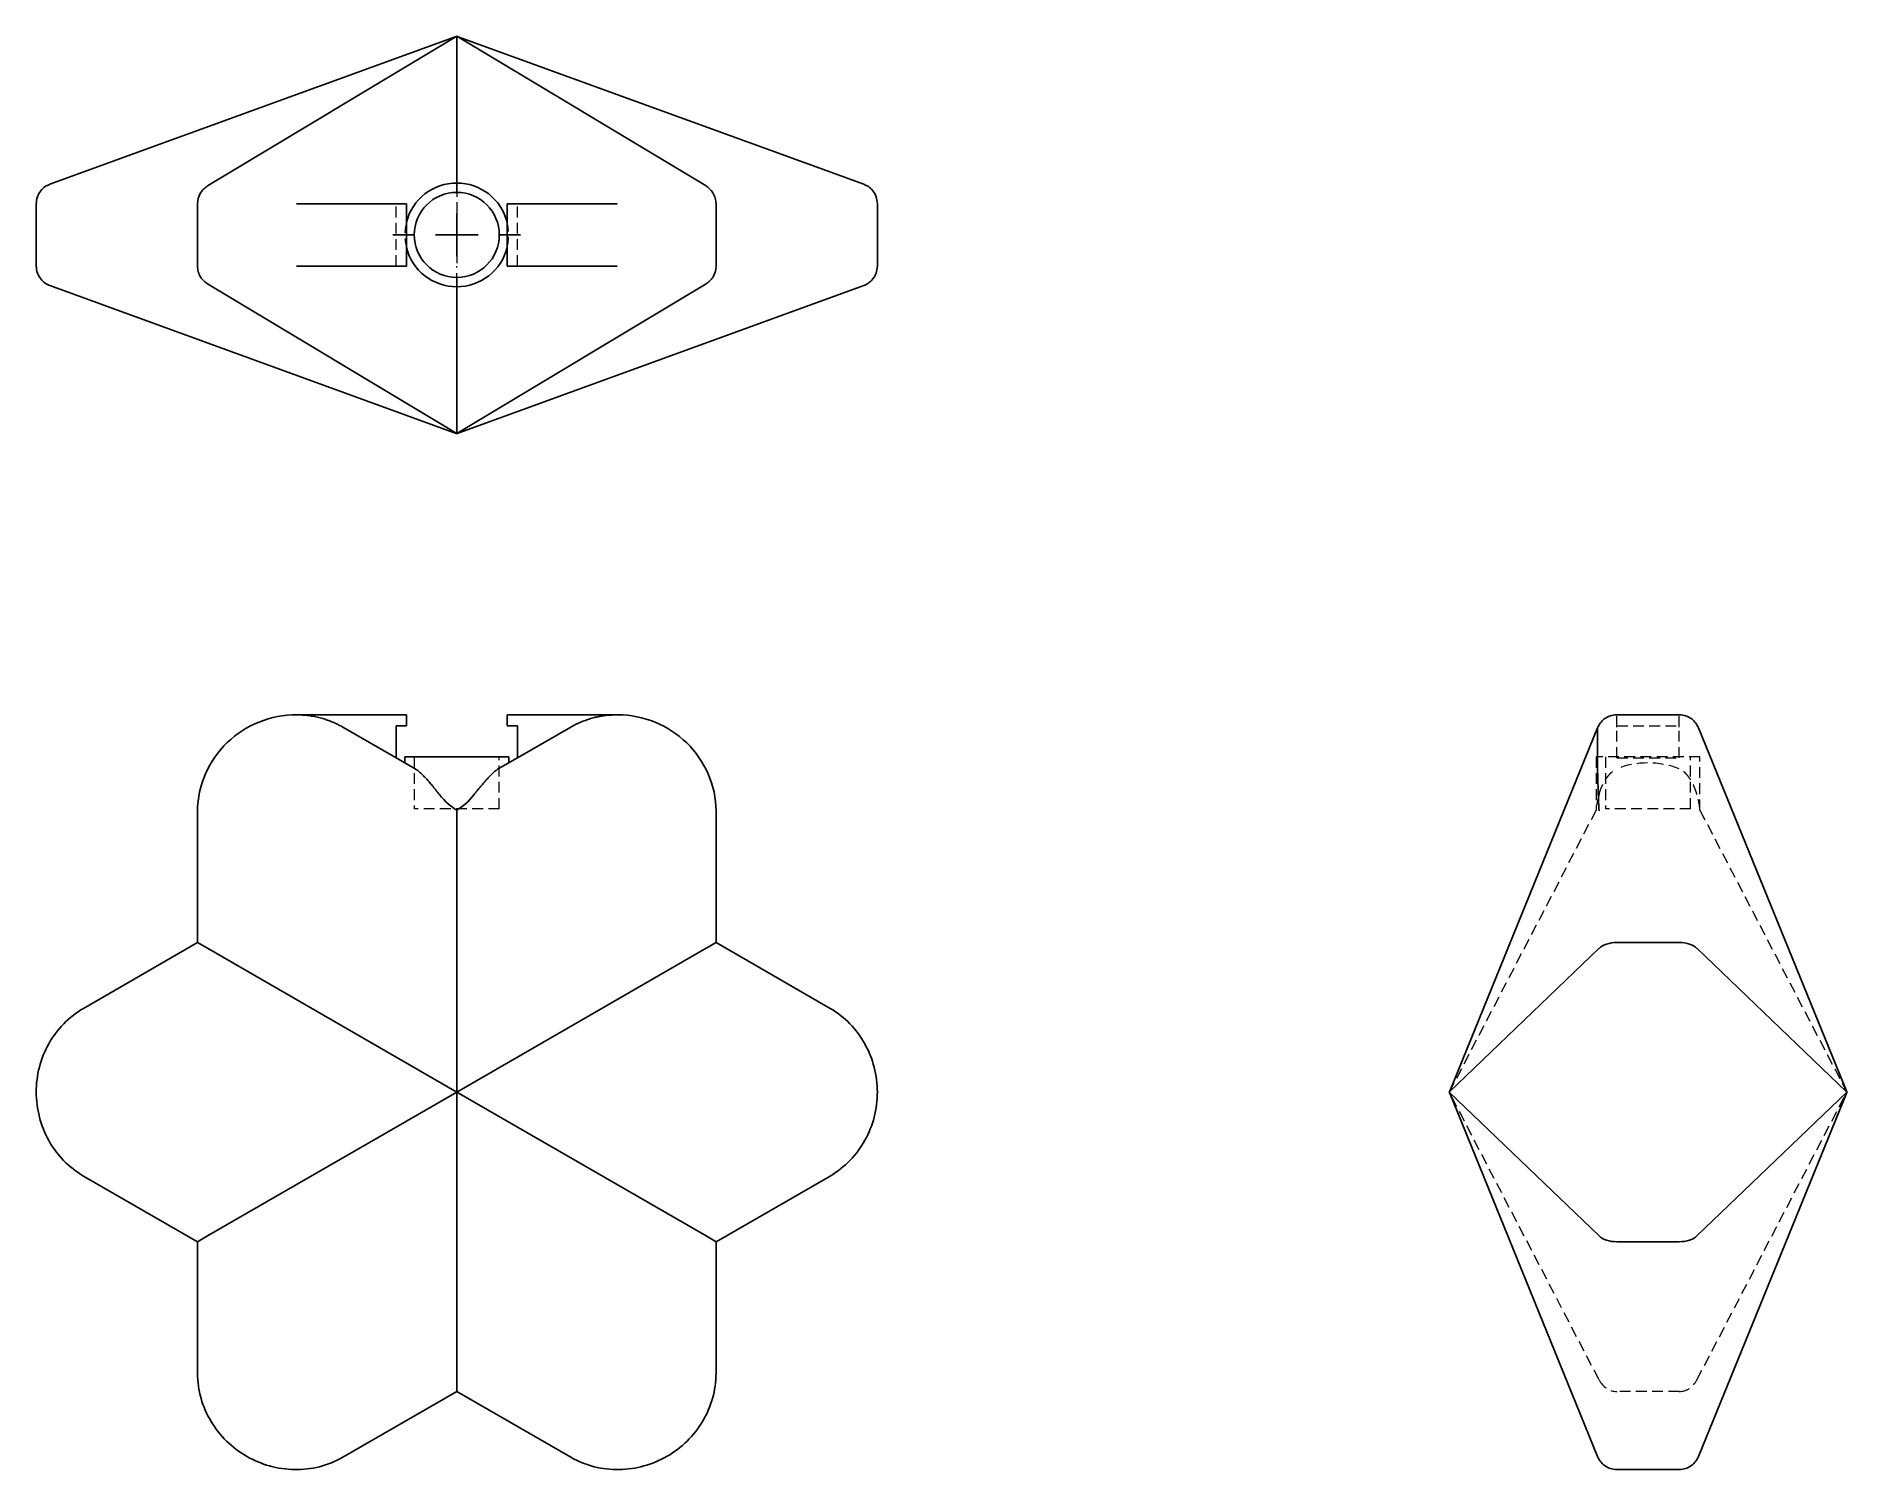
# Model space of a CAD drawing. Header units: millimetres. Extents: x 34 to 246, y 13 to 181.
import ezdxf

# ---------------------------------------------------------------- set-up
doc = ezdxf.new("R2010")
doc.units = ezdxf.units.MM
doc.linetypes.add('HIDDEN', pattern=[1.905, 1.27, -0.635])
doc.layers.add('10', color=7, linetype='Continuous')

# ---------------------------------------------------------------- blocks, each defined once
blk = doc.blocks.new('SW_CENTERMARKSYMBOL_0')
at = {"layer": '10', "color": 0}
for p, q in [((0, 5), (0, 7.5)), ((0, 0), (0, 2.5)), ((-5, 0), (-7.5, 0)), ((0, 0), (-2.5, 0)), ((0, 0), (0, -2.5)), ((0, 0), (2.5, 0)), ((5, 0), (7.5, 0)), ((0, -5), (0, -7.5))]:
    blk.add_line(p, q, dxfattribs=at)

msp = doc.modelspace()

# ---------------------------------------------------------------- linework, layer by layer
at = {"color": 7, "linetype": 'Continuous', "lineweight": 25}
for p, q in [((82.94, 181.34), (35.18, 163.96)), ((53.71, 163.75), (83, 181.36)), ((82.94, 181.34), (83, 181.36)), ((112.29, 163.75), (83, 181.36)), ((83, 164.1), (83, 181.36)), ((130.82, 163.96), (83.06, 181.34)), ((33.57, 161.66), (33.57, 154.34)), ((52.53, 158), (52.53, 161.66)), ((77.08, 161.66), (64.16, 161.66)), ((77.08, 154.34), (77.08, 161.66)), ((88.92, 154.34), (88.92, 161.66)), ((101.85, 161.66), (88.92, 161.66)), ((113.47, 158), (113.47, 161.66)), ((132.43, 154.34), (132.43, 161.66)), ((52.53, 158), (52.53, 154.34)), ((113.47, 158), (113.47, 154.34)), ((77.08, 154.34), (64.16, 154.34)), ((101.85, 154.34), (88.92, 154.34)), ((35.18, 152.04), (82.94, 134.66)), ((53.71, 152.25), (83, 134.64)), ((112.29, 152.25), (83, 134.64)), ((83, 151.9), (83, 134.64)), ((83.06, 134.66), (130.82, 152.04)), ((82.94, 134.66), (83, 134.64)), ((83.06, 134.66), (83, 134.64)), ((77.08, 101.58), (64.16, 101.58)), ((69.6, 100.14), (75.86, 96.52)), ((75.86, 100.29), (77.08, 100.29)), ((75.86, 96.52), (75.86, 100.29)), ((77.08, 100.29), (77.08, 101.58)), ((88.92, 100.29), (88.92, 101.58)), ((101.85, 101.58), (88.92, 101.58)), ((90.14, 100.29), (88.92, 100.29)), ((90.14, 96.52), (90.14, 100.29)), ((90.14, 96.52), (96.4, 100.14)), ((101.85, 101.58), (101.96, 101.58)), ((217.08, 100.06), (199.69, 57.33)), ((219.34, 101.58), (226.66, 101.58)), ((246.35, 57.26), (228.92, 100.06)), ((228.92, 100.06), (228.92, 100.06)), ((75.86, 96.52), (78.12, 95.22)), ((76.9, 96.63), (76.9, 95.92)), ((89.1, 96.63), (76.9, 96.63)), ((87.88, 95.22), (90.14, 96.52)), ((89.1, 95.92), (89.1, 96.63)), ((52.53, 74.81), (52.53, 90.28)), ((83, 90.36), (83, 57.22)), ((113.47, 90.28), (113.47, 74.81)), ((39.13, 67.07), (52.53, 74.81)), ((52.53, 74.81), (53.71, 74.13)), ((112.29, 74.13), (113.47, 74.81)), ((113.47, 74.81), (126.87, 67.07)), ((226.66, 74.81), (219.34, 74.81)), ((53.71, 74.13), (83, 57.22)), ((112.29, 74.13), (83, 57.22)), ((217.25, 74.13), (199.64, 57.22)), ((228.75, 74.13), (246.36, 57.22)), ((53.71, 40.31), (83, 57.22)), ((83, 23.4), (83, 57.22)), ((112.29, 40.31), (83, 57.22)), ((199.69, 57.34), (199.64, 57.22)), ((199.65, 57.25), (199.64, 57.22)), ((217.25, 40.31), (199.64, 57.22)), ((199.65, 57.19), (199.64, 57.22)), ((199.69, 57.1), (199.64, 57.22)), ((199.69, 57.1), (217.08, 14.38)), ((228.75, 40.31), (246.36, 57.22)), ((228.92, 14.38), (246.35, 57.18)), ((246.35, 57.25), (246.36, 57.22)), ((246.35, 57.19), (246.36, 57.22)), ((52.53, 39.63), (39.13, 47.36)), ((126.87, 47.36), (113.47, 39.63)), ((52.53, 39.63), (53.71, 40.31)), ((52.53, 24.15), (52.53, 39.63)), ((112.29, 40.31), (113.47, 39.63)), ((113.47, 39.63), (113.47, 24.15)), ((226.66, 39.63), (219.34, 39.63)), ((83, 22.04), (69.6, 14.3)), ((83, 23.4), (83, 22.04)), ((96.4, 14.3), (83, 22.04)), ((217.08, 14.38), (217.08, 14.38)), ((219.34, 12.85), (226.66, 12.85)), ((219.34, 12.85), (226.66, 12.85)), ((228.92, 14.38), (228.92, 14.38))]:
    msp.add_line(p, q, dxfattribs=at)
at = {"color": 7, "linetype": 'HIDDEN', "lineweight": 18}
for p, q in [((83.06, 181.34), (83, 181.36)), ((83, 163.75), (83, 164.1)), ((83, 163.75), (83, 161.66)), ((75.86, 154.34), (75.86, 161.66)), ((83, 161.66), (83, 154.34)), ((90.14, 154.34), (90.14, 161.66)), ((83, 152.25), (83, 154.34)), ((83, 152.25), (83, 151.9)), ((217.08, 100.06), (217.08, 100.06)), ((219.34, 100.29), (226.66, 100.29)), ((219.34, 100.14), (219.34, 100.29)), ((219.34, 96.52), (219.34, 100.14)), ((226.66, 100.14), (226.66, 100.29)), ((226.66, 96.52), (226.66, 100.14)), ((78, 96.63), (78, 90.53)), ((88, 90.53), (88, 96.63)), ((229.1, 96.63), (216.9, 96.63)), ((216.9, 96.63), (216.9, 90.36)), ((218, 96.63), (218, 90.53)), ((219.34, 96.52), (226.66, 96.52)), ((228, 90.53), (228, 96.63)), ((229.1, 90.36), (229.1, 96.63)), ((88, 90.53), (78, 90.53)), ((216.9, 90.36), (199.64, 57.22)), ((228, 90.53), (218, 90.53)), ((229.1, 90.36), (246.36, 57.22)), ((217.25, 23.4), (199.64, 57.22)), ((228.75, 23.4), (246.36, 57.22)), ((246.31, 57.1), (246.36, 57.22)), ((226.66, 22.04), (219.34, 22.04))]:
    msp.add_line(p, q, dxfattribs=at)
at = {"color": 7, "linetype": 'HIDDEN', "lineweight": 18, "flags": 128}
for points in [[(52.53, 90.28), (52.53, 90.28)], [(52.53, 90.28), (52.53, 90.28)], [(113.47, 90.28), (113.47, 90.28)], [(113.47, 90.28), (113.47, 90.28)], [(39.13, 67.07), (39.13, 67.07)], [(39.13, 67.07), (39.13, 67.07)], [(126.87, 67.07), (126.87, 67.07)], [(126.87, 67.07), (126.87, 67.07)], [(39.13, 47.36), (39.13, 47.36)], [(39.13, 47.36), (39.13, 47.36)], [(126.87, 47.36), (126.87, 47.36)], [(126.87, 47.36), (126.87, 47.36)], [(52.53, 24.15), (52.53, 24.15)], [(52.53, 24.15), (52.53, 24.15)], [(113.47, 24.15), (113.47, 24.15)], [(113.47, 24.15), (113.47, 24.15)], [(69.6, 14.3), (69.6, 14.3)], [(69.6, 14.3), (69.6, 14.3)], [(96.4, 14.3), (96.4, 14.3)], [(96.4, 14.3), (96.4, 14.3)]]:
    msp.add_lwpolyline(points, dxfattribs=at)
at = {"color": 7, "linetype": 'Continuous', "lineweight": 25}
msp.add_circle((83, 158), 5, dxfattribs=at)
for start, end in [(90, 165.9301), (14.0699, 90), (194.0699, 345.9301)]:
    msp.add_arc((83, 158), 6.1, start, end, dxfattribs=at)
at = {"color": 7, "linetype": 'HIDDEN', "lineweight": 18}
for start, end in [(165.9301, 194.0699), (345.9301, 14.0699)]:
    msp.add_arc((83, 158), 6.1, start, end, dxfattribs=at)
for centre, major_axis, ratio, start_param, end_param in [((223, 92.4), (6.1, 0), 0.57735, 0.927295, 2.214297), ((223, 102.08), (5.93, 12.22), 0.116526, 2.566277, 2.906105), ((223, 102.08), (-5.93, 12.22), 0.116526, 3.377081, 3.716908), ((219.34, 24.85), (0, -2.82), 0.866025, 5.253707, 6.283185), ((226.66, 24.85), (0, -2.82), 0.866025, 0, 1.029478)]:
    msp.add_ellipse(centre, major_axis=major_axis, ratio=ratio, start_param=start_param, end_param=end_param, dxfattribs=at)
at = {"color": 7, "linetype": 'Continuous', "lineweight": 25}
for centre, major_axis, ratio, start_param, end_param in [((83, 102.08), (-2.25, 12.19), 0.465199, 2.424107, 2.763935), ((83, 102.08), (2.25, 12.19), 0.465199, 3.51925, 3.859078), ((219.34, 73.4), (2.44, 0), 0.57735, 1.570796, 2.600274), ((226.66, 73.4), (2.44, 0), 0.57735, 0.541318, 1.570796), ((219.34, 41.04), (2.44, 0), 0.57735, 3.682911, 4.712389), ((226.66, 41.04), (2.44, 0), 0.57735, 4.712389, 5.741867)]:
    msp.add_ellipse(centre, major_axis=major_axis, ratio=ratio, start_param=start_param, end_param=end_param, dxfattribs=at)
for points, knots in [([(35.18, 163.96), (34.99, 163.87), (34.58, 163.69), (34.06, 163.18), (33.66, 162.49), (33.6, 161.94), (33.57, 161.66)], [0, 0, 0, 0, 0.2086659, 0.449091, 0.7165855, 1, 1, 1, 1]), ([(132.43, 161.66), (132.4, 161.94), (132.34, 162.49), (131.94, 163.18), (131.42, 163.69), (131.01, 163.87), (130.82, 163.96)], [0, 0, 0, 0, 0.283415, 0.550909, 0.791334, 1, 1, 1, 1]), ([(52.53, 161.66), (52.53, 162.08), (52.64, 162.5), (53.05, 163.23), (53.36, 163.54), (53.71, 163.75)], [0, 0, 0, 0, 0.5, 0.5, 1, 1, 1, 1]), ([(113.47, 161.66), (113.47, 161.89), (113.44, 162.12), (113.31, 162.55), (113.22, 162.76), (113, 163.12), (112.86, 163.28), (112.58, 163.55), (112.43, 163.66), (112.29, 163.75)], [0, 0, 0, 0, 0.25, 0.25, 0.5, 0.5, 0.75, 0.75, 1, 1, 1, 1]), ([(33.57, 154.34), (33.6, 154.06), (33.66, 153.51), (34.06, 152.82), (34.58, 152.31), (34.99, 152.13), (35.18, 152.04)], [0, 0, 0, 0, 0.283415, 0.550909, 0.791334, 1, 1, 1, 1]), ([(52.53, 154.34), (52.53, 154.11), (52.56, 153.88), (52.69, 153.45), (52.78, 153.24), (53, 152.88), (53.14, 152.72), (53.42, 152.45), (53.57, 152.34), (53.71, 152.25)], [0, 0, 0, 0, 0.25, 0.25, 0.5, 0.5, 0.75, 0.75, 1, 1, 1, 1]), ([(113.47, 154.34), (113.47, 153.92), (113.36, 153.5), (112.95, 152.77), (112.64, 152.46), (112.29, 152.25)], [0, 0, 0, 0, 0.5, 0.5, 1, 1, 1, 1]), ([(130.82, 152.04), (131.01, 152.13), (131.42, 152.31), (131.94, 152.82), (132.34, 153.51), (132.4, 154.06), (132.43, 154.34)], [0, 0, 0, 0, 0.208666, 0.449091, 0.716585, 1, 1, 1, 1]), ([(52.53, 90.28), (52.53, 93.31), (55.2, 99.18), (61.16, 101.6), (64.16, 101.58)], [0, 0, 0, 0, 0.3799435, 0.759854, 0.759854, 0.759854, 0.759854]), ([(64.16, 101.58), (64.28, 101.58), (64.52, 101.58), (64.87, 101.56), (65.23, 101.53), (65.58, 101.49), (65.93, 101.44), (66.27, 101.38), (66.62, 101.3), (67.03, 101.2), (67.52, 101.06), (68.06, 100.87), (68.59, 100.65), (69.11, 100.41), (69.44, 100.23), (69.6, 100.14)], [0, 0, 0, 0, 0.062977, 0.125592, 0.187906, 0.249979, 0.311875, 0.373654, 0.435381, 0.497119, 0.599634, 0.700898, 0.801189, 0.900792, 1, 1, 1, 1]), ([(96.4, 100.14), (96.49, 100.19), (96.67, 100.29), (96.95, 100.44), (97.24, 100.57), (97.53, 100.7), (97.82, 100.82), (98.12, 100.93), (98.42, 101.04), (98.73, 101.13), (99.12, 101.24), (99.59, 101.35), (100.15, 101.45), (100.71, 101.53), (101.28, 101.57), (101.66, 101.58), (101.85, 101.58)], [0, 0, 0, 0, 0.055046, 0.110184, 0.165465, 0.220939, 0.276656, 0.332665, 0.389015, 0.445752, 0.502924, 0.601539, 0.700296, 0.799456, 0.899273, 1, 1, 1, 1]), ([(101.96, 101.58), (103.45, 101.58), (106.42, 100.98), (111.49, 97.65), (113.47, 93.29), (113.47, 90.28)], [0.2454522, 0.2454522, 0.2454522, 0.2454522, 0.4340891, 0.6227261, 1, 1, 1, 1]), ([(217.25, 90.28), (217.22, 90.73), (217.17, 91.6), (217.13, 92.86), (217.1, 94.05), (217.07, 95.18), (217.06, 96.21), (217.05, 97.14), (217.05, 97.96), (217.04, 98.66), (217.05, 99.22), (217.05, 99.66), (217.06, 99.93), (217.07, 100.06), (217.08, 100.06), (217.08, 100.06)], [0, 0, 0, 0, 0.086819, 0.170984, 0.2545, 0.337586, 0.420109, 0.502137, 0.583807, 0.665492, 0.747519, 0.829725, 0.911922, 0.994281, 1, 1, 1, 1]), ([(219.34, 101.58), (219.07, 101.56), (218.54, 101.51), (217.86, 101.13), (217.36, 100.64), (217.17, 100.24), (217.08, 100.06)], [0, 0, 0, 0, 0.280929, 0.547352, 0.788671, 1, 1, 1, 1]), ([(228.92, 100.06), (228.83, 100.24), (228.64, 100.64), (228.14, 101.13), (227.46, 101.51), (226.93, 101.56), (226.66, 101.58)], [0, 0, 0, 0, 0.21133, 0.452649, 0.719072, 1, 1, 1, 1]), ([(78.12, 95.22), (78.15, 95.2), (78.21, 95.16), (78.31, 95.09), (78.42, 95.02), (78.52, 94.93), (78.64, 94.83), (78.76, 94.72), (78.88, 94.61), (79.01, 94.48), (79.14, 94.34), (79.28, 94.2), (79.43, 94.04), (79.58, 93.87), (79.81, 93.61), (80.12, 93.25), (80.53, 92.75), (80.82, 92.39), (80.97, 92.21)], [0, 0, 0, 0, 0.034846, 0.070987, 0.108502, 0.147462, 0.187929, 0.229962, 0.273609, 0.318917, 0.365926, 0.414671, 0.465185, 0.517497, 0.571633, 0.703096, 0.845832, 1, 1, 1, 1]), ([(85.03, 92.21), (85.1, 92.3), (85.24, 92.47), (85.44, 92.72), (85.64, 92.96), (85.83, 93.18), (86.01, 93.39), (86.21, 93.63), (86.44, 93.9), (86.69, 94.17), (86.93, 94.42), (87.15, 94.63), (87.35, 94.82), (87.54, 94.98), (87.72, 95.12), (87.83, 95.19), (87.88, 95.22)], [0, 0, 0, 0, 0.073017, 0.143358, 0.211036, 0.276065, 0.338461, 0.398243, 0.490757, 0.577986, 0.660062, 0.737143, 0.80942, 0.877124, 0.940536, 1, 1, 1, 1]), ([(217.08, 14.38), (217.17, 14.19), (217.36, 13.8), (217.86, 13.31), (218.54, 12.93), (219.07, 12.88), (219.34, 12.85)], [0, 0, 0, 0, 0.21133, 0.452649, 0.719072, 1, 1, 1, 1]), ([(226.66, 12.85), (226.93, 12.88), (227.46, 12.93), (228.14, 13.31), (228.64, 13.8), (228.83, 14.19), (228.92, 14.38)], [0, 0, 0, 0, 0.280929, 0.547352, 0.788671, 1, 1, 1, 1])]:
    msp.add_open_spline(points, degree=3, knots=knots, dxfattribs=at)
at = {"color": 7, "linetype": 'HIDDEN', "lineweight": 18}
for points, knots in [([(219.34, 100.14), (219.34, 100.19), (219.34, 100.29), (219.34, 100.44), (219.34, 100.57), (219.34, 100.7), (219.34, 100.82), (219.34, 100.93), (219.34, 101.04), (219.34, 101.13), (219.34, 101.24), (219.34, 101.35), (219.34, 101.45), (219.34, 101.53), (219.34, 101.57), (219.34, 101.58), (219.34, 101.58)], [0, 0, 0, 0, 0.055046, 0.110184, 0.165465, 0.220939, 0.276656, 0.332665, 0.389015, 0.445752, 0.502924, 0.601539, 0.700296, 0.799456, 0.899273, 1, 1, 1, 1]), ([(226.66, 100.14), (226.66, 100.38), (226.66, 100.59), (226.66, 100.95), (226.66, 101.1), (226.66, 101.46), (226.66, 101.58), (226.66, 101.58)], [0, 0, 0, 0, 0.25, 0.25, 0.5, 0.5, 1, 1, 1, 1]), ([(217.25, 92.21), (217.27, 92.3), (217.32, 92.47), (217.41, 92.72), (217.5, 92.96), (217.59, 93.18), (217.69, 93.39), (217.81, 93.63), (217.96, 93.9), (218.14, 94.17), (218.33, 94.42), (218.52, 94.63), (218.72, 94.82), (218.92, 94.98), (219.13, 95.12), (219.27, 95.19), (219.34, 95.22)], [0, 0, 0, 0, 0.073017, 0.143358, 0.211036, 0.276065, 0.338461, 0.398243, 0.490757, 0.577986, 0.660062, 0.737143, 0.80942, 0.877124, 0.940536, 1, 1, 1, 1]), ([(228.75, 92.21), (228.73, 92.3), (228.68, 92.47), (228.59, 92.73), (228.5, 92.97), (228.41, 93.19), (228.31, 93.4), (228.19, 93.64), (228.04, 93.9), (227.86, 94.17), (227.67, 94.42), (227.48, 94.64), (227.28, 94.83), (227.07, 94.99), (226.87, 95.12), (226.73, 95.19), (226.66, 95.22)], [0, 0, 0, 0, 0.074584, 0.145874, 0.213876, 0.2786, 0.340054, 0.398249, 0.491121, 0.578734, 0.661169, 0.738526, 0.810924, 0.878509, 0.941461, 1, 1, 1, 1])]:
    msp.add_open_spline(points, degree=3, knots=knots, dxfattribs=at)
msp.add_open_spline([(226.66, 101.58), (226.66, 101.58), (226.66, 101.58), (226.66, 101.58)], degree=3, dxfattribs=at)
at = {"color": 7, "linetype": 'Continuous', "lineweight": 25}
for points in [[(39.13, 47.36), (37.4, 48.36), (34.6, 51.29), (33.06, 57.23), (34.59, 63.13), (37.41, 66.08), (39.13, 67.07)], [(126.87, 67.07), (128.6, 66.08), (131.4, 63.14), (132.94, 57.21), (131.41, 51.31), (128.59, 48.36), (126.87, 47.36)], [(69.6, 14.3), (67.87, 13.3), (63.93, 12.34), (58.02, 13.98), (53.68, 18.25), (52.53, 22.16), (52.53, 24.15)], [(113.47, 24.15), (113.47, 22.16), (112.33, 18.26), (107.96, 13.96), (102.09, 12.34), (98.13, 13.3), (96.4, 14.3)]]:
    msp.add_open_spline(points, degree=3, dxfattribs=at)

# ---------------------------------------------------------------- block references
at = {"layer": '10'}
msp.add_blockref('SW_CENTERMARKSYMBOL_0', (83, 158), dxfattribs=at)

doc.saveas('drawing.dxf')
